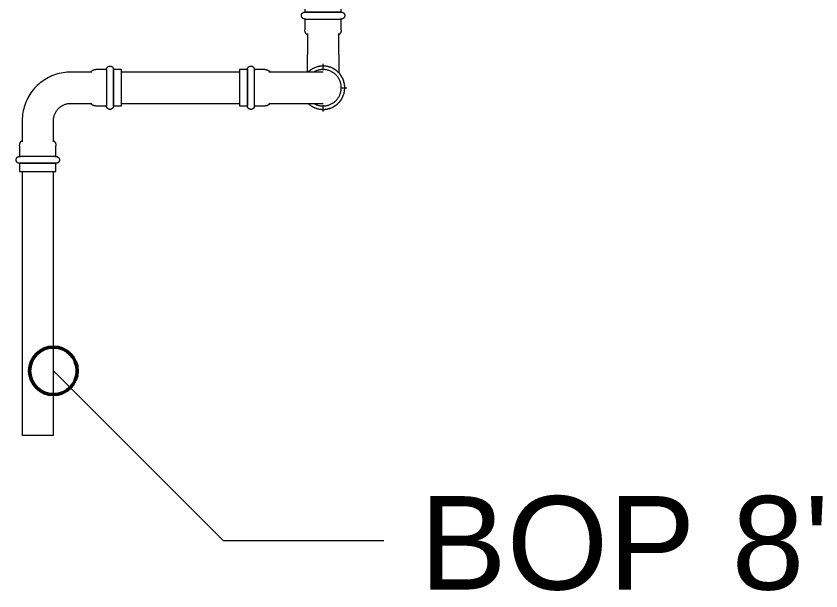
# Model space of a CAD drawing. Header units: inches. Extents: x -3679 to 241, y -496 to 1784.
# Drawn here: x -1178.54 to -1144.68, y 114.82 to 139.01 of the extents above; entities that cross this region are included whole.
import ezdxf

# ---------------------------------------------------------------- set-up
doc = ezdxf.new("R2010")
doc.units = ezdxf.units.IN
doc.header["$MEASUREMENT"] = 0
for name, color, linetype, lineweight in [('G-ANNO-DIMS', 251, 'Continuous', 9), ('P-PIPE', 1, 'Continuous', 9), ('P-PIPE-CNTR', 1, 'Continuous', 9)]:
    doc.layers.add(name, color=color, linetype=linetype, lineweight=lineweight)
doc.styles.add('Arial', font='arial.ttf', dxfattribs={"height": 3.934132})

# ---------------------------------------------------------------- blocks, each defined once
blk = doc.blocks.new('Victaulic-VicPress316-Elbow 90-45deg Style P568_P571 - Standard-V42-SECOND LEVEL')
at = {"layer": 'P-PIPE'}
for p, q in [((-3.181, 0.766), (-3.52, 0.766)), ((-3.52, 0.766), (-3.52, -0.766)), ((-3.181, -0.766), (-3.181, 0.766)), ((-2.439, 0.766), (-2.89, 0.766)), ((-2.89, -0.766), (-2.89, 0.766)), ((-1.393, 0.658), (-2.278, 0.658)), ((-2.278, -0.657), (-1.393, -0.657)), ((-3.52, -0.766), (-3.181, -0.766)), ((-2.89, -0.766), (-2.439, -0.766)), ((-0.657, -1.393), (-0.657, -2.278)), ((0.658, -2.278), (0.658, -1.393)), ((-0.766, -2.439), (-0.766, -2.89)), ((0.766, -2.89), (0.766, -2.439)), ((0.766, -2.89), (-0.766, -2.89)), ((-0.766, -3.181), (-0.766, -3.52)), ((0.766, -3.181), (-0.766, -3.181)), ((0.766, -3.52), (0.766, -3.181)), ((-0.766, -3.52), (0.766, -3.52))]:
    blk.add_line(p, q, dxfattribs=at)
at = {"layer": 'P-PIPE', "flags": 128}
for points in [[(-3.181, 0.766), (-3.181, 0.772), (-3.181, 0.778), (-3.18, 0.784), (-3.18, 0.79), (-3.179, 0.795), (-3.177, 0.801), (-3.176, 0.807), (-3.174, 0.812), (-3.172, 0.818), (-3.17, 0.823), (-3.168, 0.828), (-3.165, 0.834), (-3.162, 0.839), (-3.159, 0.844), (-3.156, 0.849), (-3.153, 0.853), (-3.149, 0.858), (-3.145, 0.862), (-3.141, 0.867), (-3.137, 0.871), (-3.133, 0.875), (-3.129, 0.879), (-3.124, 0.882), (-3.119, 0.886), (-3.115, 0.889), (-3.11, 0.892), (-3.105, 0.895), (-3.099, 0.897), (-3.094, 0.9), (-3.089, 0.902), (-3.083, 0.904), (-3.078, 0.906), (-3.072, 0.907), (-3.066, 0.909), (-3.061, 0.91), (-3.055, 0.911), (-3.049, 0.911), (-3.043, 0.912), (-3.038, 0.912), (-3.032, 0.912), (-3.026, 0.912), (-3.02, 0.911), (-3.014, 0.91), (-3.009, 0.909), (-3.003, 0.908), (-2.997, 0.907), (-2.992, 0.905), (-2.986, 0.903), (-2.981, 0.901), (-2.975, 0.899), (-2.97, 0.896), (-2.965, 0.894), (-2.96, 0.891), (-2.955, 0.887), (-2.95, 0.884), (-2.946, 0.881), (-2.941, 0.877), (-2.937, 0.873), (-2.933, 0.869), (-2.929, 0.865), (-2.925, 0.86), (-2.921, 0.856), (-2.918, 0.851), (-2.914, 0.846), (-2.911, 0.842), (-2.908, 0.836), (-2.906, 0.831), (-2.903, 0.826), (-2.901, 0.821), (-2.899, 0.815), (-2.897, 0.81), (-2.895, 0.804), (-2.894, 0.798), (-2.893, 0.793), (-2.892, 0.787), (-2.891, 0.781), (-2.891, 0.775), (-2.891, 0.77), (-2.89, 0.766)], [(-3.181, 0.766), (-3.181, 0.766), (-3.181, 0.764), (-3.181, 0.761), (-3.181, 0.757), (-3.181, 0.751), (-3.181, 0.745), (-3.181, 0.737), (-3.181, 0.728), (-3.181, 0.717), (-3.181, 0.706), (-3.181, 0.693), (-3.181, 0.68), (-3.181, 0.665), (-3.181, 0.649), (-3.181, 0.633), (-3.181, 0.615), (-3.181, 0.596), (-3.181, 0.576), (-3.181, 0.556), (-3.181, 0.534), (-3.181, 0.512), (-3.181, 0.488), (-3.181, 0.464), (-3.181, 0.44), (-3.181, 0.414), (-3.181, 0.388), (-3.181, 0.361), (-3.181, 0.334), (-3.181, 0.306), (-3.181, 0.278), (-3.181, 0.249), (-3.181, 0.22), (-3.181, 0.19), (-3.181, 0.16), (-3.181, 0.13), (-3.181, 0.1), (-3.181, 0.069), (-3.181, 0.039), (-3.181, 0.008), (-3.181, -0.022), (-3.181, -0.053), (-3.181, -0.084), (-3.181, -0.114), (-3.181, -0.144), (-3.181, -0.174), (-3.181, -0.204), (-3.181, -0.233), (-3.181, -0.262), (-3.181, -0.291), (-3.181, -0.319), (-3.181, -0.347), (-3.181, -0.374), (-3.181, -0.4), (-3.181, -0.426), (-3.181, -0.451), (-3.181, -0.476), (-3.181, -0.499), (-3.181, -0.522), (-3.181, -0.544), (-3.181, -0.565), (-3.181, -0.585), (-3.181, -0.605), (-3.181, -0.623), (-3.181, -0.64), (-3.181, -0.657), (-3.181, -0.672), (-3.181, -0.686), (-3.181, -0.699), (-3.181, -0.711), (-3.181, -0.722), (-3.181, -0.732), (-3.181, -0.74), (-3.181, -0.748), (-3.181, -0.754), (-3.181, -0.759), (-3.181, -0.763), (-3.181, -0.765), (-3.181, -0.766), (-3.181, -0.766)], [(-3.181, 0.722), (-3.181, 0.732), (-3.181, 0.74), (-3.181, 0.748), (-3.181, 0.754), (-3.181, 0.759), (-3.181, 0.763), (-3.181, 0.765), (-3.181, 0.766), (-3.181, 0.766)], [(-2.89, -0.766), (-2.89, -0.766), (-2.89, -0.764), (-2.89, -0.761), (-2.89, -0.757), (-2.89, -0.751), (-2.89, -0.745), (-2.89, -0.737), (-2.89, -0.728), (-2.89, -0.717), (-2.89, -0.706), (-2.89, -0.693), (-2.89, -0.68), (-2.89, -0.665), (-2.89, -0.649), (-2.89, -0.633), (-2.89, -0.615), (-2.89, -0.596), (-2.89, -0.576), (-2.89, -0.556), (-2.89, -0.534), (-2.89, -0.512), (-2.89, -0.488), (-2.89, -0.464), (-2.89, -0.44), (-2.89, -0.414), (-2.89, -0.388), (-2.89, -0.361), (-2.89, -0.334), (-2.89, -0.306), (-2.89, -0.278), (-2.89, -0.249), (-2.89, -0.22), (-2.89, -0.19), (-2.89, -0.16), (-2.89, -0.13), (-2.89, -0.1), (-2.89, -0.069), (-2.89, -0.039), (-2.89, -0.008), (-2.89, 0.022), (-2.89, 0.053), (-2.89, 0.084), (-2.89, 0.114), (-2.89, 0.144), (-2.89, 0.174), (-2.89, 0.204), (-2.89, 0.233), (-2.89, 0.262), (-2.89, 0.291), (-2.89, 0.319), (-2.89, 0.347), (-2.89, 0.374), (-2.89, 0.4), (-2.89, 0.426), (-2.89, 0.451), (-2.89, 0.476), (-2.89, 0.499), (-2.89, 0.522), (-2.89, 0.544), (-2.89, 0.565), (-2.89, 0.585), (-2.89, 0.605), (-2.89, 0.623), (-2.89, 0.64), (-2.89, 0.657), (-2.89, 0.672), (-2.89, 0.686), (-2.89, 0.699), (-2.89, 0.711), (-2.89, 0.722), (-2.89, 0.732), (-2.89, 0.74), (-2.89, 0.748), (-2.89, 0.754), (-2.89, 0.759), (-2.89, 0.763), (-2.89, 0.765), (-2.89, 0.766), (-2.89, 0.766)], [(-2.89, 0.766), (-2.89, 0.766), (-2.89, 0.764), (-2.89, 0.761), (-2.89, 0.757), (-2.89, 0.751), (-2.89, 0.745), (-2.89, 0.737), (-2.89, 0.728)], [(-2.439, 0.766), (-2.428, 0.766), (-2.417, 0.766), (-2.406, 0.765), (-2.396, 0.763), (-2.385, 0.761), (-2.374, 0.759), (-2.364, 0.756), (-2.353, 0.753), (-2.343, 0.749), (-2.333, 0.745), (-2.323, 0.741), (-2.313, 0.736), (-2.304, 0.73), (-2.294, 0.725), (-2.285, 0.719), (-2.276, 0.713), (-2.268, 0.706), (-2.259, 0.699), (-2.251, 0.692), (-2.244, 0.684), (-2.236, 0.676), (-2.229, 0.668), (-2.222, 0.659), (-2.221, 0.658)], [(0.658, -1.393), (0.656, -1.311), (0.651, -1.229), (0.643, -1.148), (0.631, -1.066), (0.617, -0.986), (0.599, -0.906), (0.578, -0.826), (0.553, -0.748), (0.526, -0.671), (0.496, -0.594), (0.462, -0.52), (0.426, -0.446), (0.386, -0.374), (0.344, -0.304), (0.299, -0.235), (0.252, -0.168), (0.201, -0.104), (0.149, -0.041), (0.093, 0.02), (0.036, 0.078), (-0.024, 0.134), (-0.087, 0.187), (-0.151, 0.238), (-0.217, 0.287), (-0.285, 0.332), (-0.355, 0.375), (-0.427, 0.415), (-0.5, 0.453), (-0.574, 0.487), (-0.65, 0.518), (-0.727, 0.546), (-0.805, 0.571), (-0.884, 0.593), (-0.964, 0.612), (-1.044, 0.628), (-1.126, 0.64), (-1.207, 0.649), (-1.289, 0.655), (-1.371, 0.657), (-1.393, 0.658)], [(-2.221, -0.657), (-2.228, -0.666), (-2.235, -0.674), (-2.242, -0.682), (-2.25, -0.69), (-2.258, -0.698), (-2.266, -0.705), (-2.275, -0.711), (-2.283, -0.718), (-2.293, -0.724), (-2.302, -0.729), (-2.311, -0.735), (-2.321, -0.74), (-2.331, -0.744), (-2.341, -0.748), (-2.351, -0.752), (-2.362, -0.755), (-2.372, -0.758), (-2.383, -0.761), (-2.394, -0.763), (-2.404, -0.764), (-2.415, -0.765), (-2.426, -0.766), (-2.437, -0.766), (-2.439, -0.766)], [(-1.393, -0.657), (-1.364, -0.658), (-1.334, -0.66), (-1.305, -0.663), (-1.276, -0.667), (-1.247, -0.672), (-1.218, -0.679), (-1.19, -0.686), (-1.162, -0.695), (-1.134, -0.705), (-1.107, -0.716), (-1.08, -0.728), (-1.053, -0.741), (-1.028, -0.755), (-1.002, -0.77), (-0.978, -0.786), (-0.954, -0.803), (-0.931, -0.821), (-0.908, -0.84), (-0.886, -0.86), (-0.865, -0.881), (-0.845, -0.902), (-0.826, -0.924), (-0.808, -0.947), (-0.79, -0.971), (-0.774, -0.996), (-0.759, -1.021), (-0.744, -1.046), (-0.731, -1.073), (-0.719, -1.099), (-0.707, -1.126), (-0.697, -1.154), (-0.688, -1.182), (-0.681, -1.21), (-0.674, -1.239), (-0.668, -1.268), (-0.664, -1.297), (-0.661, -1.326), (-0.658, -1.356), (-0.658, -1.385), (-0.657, -1.393)], [(-3.181, -0.766), (-3.181, -0.766), (-3.181, -0.764), (-3.181, -0.761), (-3.181, -0.757), (-3.181, -0.751), (-3.181, -0.745), (-3.181, -0.737), (-3.181, -0.728)], [(-2.89, -0.766), (-2.891, -0.772), (-2.891, -0.778), (-2.892, -0.784), (-2.892, -0.79), (-2.893, -0.795), (-2.895, -0.801), (-2.896, -0.807), (-2.898, -0.812), (-2.9, -0.818), (-2.902, -0.823), (-2.904, -0.828), (-2.907, -0.834), (-2.91, -0.839), (-2.913, -0.844), (-2.916, -0.849), (-2.919, -0.853), (-2.923, -0.858), (-2.927, -0.862), (-2.931, -0.867), (-2.935, -0.871), (-2.939, -0.875), (-2.943, -0.879), (-2.948, -0.882), (-2.953, -0.886), (-2.957, -0.889), (-2.962, -0.892), (-2.967, -0.895), (-2.973, -0.897), (-2.978, -0.9), (-2.983, -0.902), (-2.989, -0.904), (-2.994, -0.906), (-3, -0.907), (-3.006, -0.909), (-3.011, -0.91), (-3.017, -0.911), (-3.023, -0.911), (-3.029, -0.912), (-3.034, -0.912), (-3.04, -0.912), (-3.046, -0.912), (-3.052, -0.911), (-3.058, -0.91), (-3.063, -0.909), (-3.069, -0.908), (-3.075, -0.907), (-3.08, -0.905), (-3.086, -0.903), (-3.091, -0.901), (-3.097, -0.899), (-3.102, -0.896), (-3.107, -0.894), (-3.112, -0.891), (-3.117, -0.887), (-3.122, -0.884), (-3.126, -0.881), (-3.131, -0.877), (-3.135, -0.873), (-3.139, -0.869), (-3.143, -0.865), (-3.147, -0.86), (-3.151, -0.856), (-3.154, -0.851), (-3.158, -0.846), (-3.161, -0.842), (-3.164, -0.836), (-3.166, -0.831), (-3.169, -0.826), (-3.171, -0.821), (-3.173, -0.815), (-3.175, -0.81), (-3.177, -0.804), (-3.178, -0.798), (-3.179, -0.793), (-3.18, -0.787), (-3.181, -0.781), (-3.181, -0.775), (-3.181, -0.77), (-3.181, -0.766)], [(-2.89, -0.722), (-2.89, -0.732), (-2.89, -0.74), (-2.89, -0.748), (-2.89, -0.754), (-2.89, -0.759), (-2.89, -0.763), (-2.89, -0.765), (-2.89, -0.766), (-2.89, -0.766)], [(-0.766, -2.439), (-0.766, -2.428), (-0.766, -2.417), (-0.765, -2.406), (-0.763, -2.396), (-0.761, -2.385), (-0.759, -2.374), (-0.756, -2.364), (-0.753, -2.353), (-0.749, -2.343), (-0.745, -2.333), (-0.741, -2.323), (-0.736, -2.313), (-0.73, -2.304), (-0.725, -2.294), (-0.719, -2.285), (-0.713, -2.276), (-0.706, -2.268), (-0.699, -2.259), (-0.692, -2.251), (-0.684, -2.244), (-0.676, -2.236), (-0.668, -2.229), (-0.659, -2.222), (-0.657, -2.221)], [(0.658, -2.221), (0.666, -2.228), (0.674, -2.235), (0.682, -2.242), (0.69, -2.25), (0.698, -2.258), (0.705, -2.266), (0.711, -2.275), (0.718, -2.283), (0.724, -2.293), (0.729, -2.302), (0.735, -2.311), (0.74, -2.321), (0.744, -2.331), (0.748, -2.341), (0.752, -2.351), (0.755, -2.362), (0.758, -2.372), (0.761, -2.383), (0.763, -2.394), (0.764, -2.404), (0.765, -2.415), (0.766, -2.426), (0.766, -2.437), (0.766, -2.439)], [(-0.766, -3.181), (-0.772, -3.181), (-0.778, -3.181), (-0.784, -3.18), (-0.79, -3.18), (-0.795, -3.179), (-0.801, -3.177), (-0.807, -3.176), (-0.812, -3.174), (-0.818, -3.172), (-0.823, -3.17), (-0.828, -3.168), (-0.834, -3.165), (-0.839, -3.162), (-0.844, -3.159), (-0.849, -3.156), (-0.853, -3.153), (-0.858, -3.149), (-0.862, -3.145), (-0.867, -3.141), (-0.871, -3.137), (-0.875, -3.133), (-0.879, -3.129), (-0.882, -3.124), (-0.886, -3.119), (-0.889, -3.115), (-0.892, -3.11), (-0.895, -3.105), (-0.897, -3.099), (-0.9, -3.094), (-0.902, -3.089), (-0.904, -3.083), (-0.906, -3.078), (-0.907, -3.072), (-0.909, -3.066), (-0.91, -3.061), (-0.911, -3.055), (-0.911, -3.049), (-0.912, -3.043), (-0.912, -3.038), (-0.912, -3.032), (-0.912, -3.026), (-0.911, -3.02), (-0.91, -3.014), (-0.909, -3.009), (-0.908, -3.003), (-0.907, -2.997), (-0.905, -2.992), (-0.903, -2.986), (-0.901, -2.981), (-0.899, -2.975), (-0.896, -2.97), (-0.894, -2.965), (-0.891, -2.96), (-0.887, -2.955), (-0.884, -2.95), (-0.881, -2.946), (-0.877, -2.941), (-0.873, -2.937), (-0.869, -2.933), (-0.865, -2.929), (-0.86, -2.925), (-0.856, -2.921), (-0.851, -2.918), (-0.846, -2.914), (-0.842, -2.911), (-0.836, -2.908), (-0.831, -2.906), (-0.826, -2.903), (-0.821, -2.901), (-0.815, -2.899), (-0.81, -2.897), (-0.804, -2.895), (-0.798, -2.894), (-0.793, -2.893), (-0.787, -2.892), (-0.781, -2.891), (-0.775, -2.891), (-0.77, -2.891), (-0.766, -2.89)], [(0.766, -2.89), (0.766, -2.89), (0.764, -2.89), (0.761, -2.89), (0.757, -2.89), (0.751, -2.89), (0.745, -2.89), (0.737, -2.89), (0.728, -2.89), (0.717, -2.89), (0.706, -2.89), (0.693, -2.89), (0.68, -2.89), (0.665, -2.89), (0.649, -2.89), (0.633, -2.89), (0.615, -2.89), (0.596, -2.89), (0.576, -2.89), (0.556, -2.89), (0.534, -2.89), (0.512, -2.89), (0.488, -2.89), (0.464, -2.89), (0.44, -2.89), (0.414, -2.89), (0.388, -2.89), (0.361, -2.89), (0.334, -2.89), (0.306, -2.89), (0.278, -2.89), (0.249, -2.89), (0.22, -2.89), (0.19, -2.89), (0.16, -2.89), (0.13, -2.89), (0.1, -2.89), (0.069, -2.89), (0.039, -2.89), (0.008, -2.89), (-0.022, -2.89), (-0.053, -2.89), (-0.084, -2.89), (-0.114, -2.89), (-0.144, -2.89), (-0.174, -2.89), (-0.204, -2.89), (-0.233, -2.89), (-0.262, -2.89), (-0.291, -2.89), (-0.319, -2.89), (-0.347, -2.89), (-0.374, -2.89), (-0.4, -2.89), (-0.426, -2.89), (-0.451, -2.89), (-0.476, -2.89), (-0.499, -2.89), (-0.522, -2.89), (-0.544, -2.89), (-0.565, -2.89), (-0.585, -2.89), (-0.605, -2.89), (-0.623, -2.89), (-0.64, -2.89), (-0.657, -2.89), (-0.672, -2.89), (-0.686, -2.89), (-0.699, -2.89), (-0.711, -2.89), (-0.722, -2.89), (-0.732, -2.89), (-0.74, -2.89), (-0.748, -2.89), (-0.754, -2.89), (-0.759, -2.89), (-0.763, -2.89), (-0.765, -2.89), (-0.766, -2.89), (-0.766, -2.89)], [(-0.766, -2.89), (-0.766, -2.89), (-0.764, -2.89), (-0.761, -2.89), (-0.757, -2.89), (-0.751, -2.89), (-0.745, -2.89), (-0.737, -2.89), (-0.728, -2.89)], [(0.722, -2.89), (0.732, -2.89), (0.74, -2.89), (0.748, -2.89), (0.754, -2.89), (0.759, -2.89), (0.763, -2.89), (0.765, -2.89), (0.766, -2.89), (0.766, -2.89)], [(0.766, -2.89), (0.772, -2.891), (0.778, -2.891), (0.784, -2.892), (0.79, -2.892), (0.795, -2.893), (0.801, -2.895), (0.807, -2.896), (0.812, -2.898), (0.818, -2.9), (0.823, -2.902), (0.828, -2.904), (0.834, -2.907), (0.839, -2.91), (0.844, -2.913), (0.849, -2.916), (0.853, -2.919), (0.858, -2.923), (0.862, -2.927), (0.867, -2.931), (0.871, -2.935), (0.875, -2.939), (0.879, -2.943), (0.882, -2.948), (0.886, -2.953), (0.889, -2.957), (0.892, -2.962), (0.895, -2.967), (0.897, -2.973), (0.9, -2.978), (0.902, -2.983), (0.904, -2.989), (0.906, -2.994), (0.907, -3), (0.909, -3.006), (0.91, -3.011), (0.911, -3.017), (0.911, -3.023), (0.912, -3.029), (0.912, -3.034), (0.912, -3.04), (0.912, -3.046), (0.911, -3.052), (0.91, -3.058), (0.909, -3.063), (0.908, -3.069), (0.907, -3.075), (0.905, -3.08), (0.903, -3.086), (0.901, -3.091), (0.899, -3.097), (0.896, -3.102), (0.894, -3.107), (0.891, -3.112), (0.887, -3.117), (0.884, -3.122), (0.881, -3.126), (0.877, -3.131), (0.873, -3.135), (0.869, -3.139), (0.865, -3.143), (0.86, -3.147), (0.856, -3.151), (0.851, -3.154), (0.846, -3.158), (0.842, -3.161), (0.836, -3.164), (0.831, -3.166), (0.826, -3.169), (0.821, -3.171), (0.815, -3.173), (0.81, -3.175), (0.804, -3.177), (0.798, -3.178), (0.793, -3.179), (0.787, -3.18), (0.781, -3.181), (0.775, -3.181), (0.77, -3.181), (0.766, -3.181)], [(-0.766, -3.181), (-0.766, -3.181), (-0.764, -3.181), (-0.761, -3.181), (-0.757, -3.181), (-0.751, -3.181), (-0.745, -3.181), (-0.737, -3.181), (-0.728, -3.181), (-0.717, -3.181), (-0.706, -3.181), (-0.693, -3.181), (-0.68, -3.181), (-0.665, -3.181), (-0.649, -3.181), (-0.633, -3.181), (-0.615, -3.181), (-0.596, -3.181), (-0.576, -3.181), (-0.556, -3.181), (-0.534, -3.181), (-0.512, -3.181), (-0.488, -3.181), (-0.464, -3.181), (-0.44, -3.181), (-0.414, -3.181), (-0.388, -3.181), (-0.361, -3.181), (-0.334, -3.181), (-0.306, -3.181), (-0.278, -3.181), (-0.249, -3.181), (-0.22, -3.181), (-0.19, -3.181), (-0.16, -3.181), (-0.13, -3.181), (-0.1, -3.181), (-0.069, -3.181), (-0.039, -3.181), (-0.008, -3.181), (0.022, -3.181), (0.053, -3.181), (0.084, -3.181), (0.114, -3.181), (0.144, -3.181), (0.174, -3.181), (0.204, -3.181), (0.233, -3.181), (0.262, -3.181), (0.291, -3.181), (0.319, -3.181), (0.347, -3.181), (0.374, -3.181), (0.4, -3.181), (0.426, -3.181), (0.451, -3.181), (0.476, -3.181), (0.499, -3.181), (0.522, -3.181), (0.544, -3.181), (0.565, -3.181), (0.585, -3.181), (0.605, -3.181), (0.623, -3.181), (0.64, -3.181), (0.657, -3.181), (0.672, -3.181), (0.686, -3.181), (0.699, -3.181), (0.711, -3.181), (0.722, -3.181), (0.732, -3.181), (0.74, -3.181), (0.748, -3.181), (0.754, -3.181), (0.759, -3.181), (0.763, -3.181), (0.765, -3.181), (0.766, -3.181), (0.766, -3.181)], [(-0.722, -3.181), (-0.732, -3.181), (-0.74, -3.181), (-0.748, -3.181), (-0.754, -3.181), (-0.759, -3.181), (-0.763, -3.181), (-0.765, -3.181), (-0.766, -3.181), (-0.766, -3.181)], [(0.766, -3.181), (0.766, -3.181), (0.764, -3.181), (0.761, -3.181), (0.757, -3.181), (0.751, -3.181), (0.745, -3.181), (0.737, -3.181), (0.728, -3.181)]]:
    blk.add_lwpolyline(points, dxfattribs=at)
blk = doc.blocks.new('Victaulic-VicPress316-Elbow 90-45deg Style P568_P571 - Standard-V44-SECOND LEVEL')
at = {"layer": 'P-PIPE'}
for p, q in [((-1168.807, 136.762), (-1169.145, 136.762)), ((-1169.145, 136.762), (-1169.145, 135.995)), ((-1168.807, 135.995), (-1168.807, 136.762)), ((-1168.064, 136.762), (-1168.516, 136.762)), ((-1168.516, 135.995), (-1168.516, 136.762)), ((-1167.018, 136.653), (-1167.909, 136.653)), ((-1169.145, 135.995), (-1169.145, 135.229)), ((-1168.807, 135.229), (-1168.807, 135.995)), ((-1168.516, 135.229), (-1168.516, 135.995)), ((-1169.145, 135.229), (-1168.807, 135.229)), ((-1168.516, 135.229), (-1168.064, 135.229)), ((-1167.912, 135.338), (-1167.018, 135.338))]:
    blk.add_line(p, q, dxfattribs=at)
at = {"layer": 'P-PIPE', "flags": 128}
for points in [[(-1168.807, 136.762), (-1168.806, 136.767), (-1168.806, 136.773), (-1168.805, 136.779), (-1168.805, 136.785), (-1168.804, 136.79), (-1168.802, 136.796), (-1168.801, 136.802), (-1168.799, 136.807), (-1168.797, 136.813), (-1168.795, 136.818), (-1168.793, 136.824), (-1168.79, 136.829), (-1168.787, 136.834), (-1168.784, 136.839), (-1168.781, 136.844), (-1168.778, 136.848), (-1168.774, 136.853), (-1168.77, 136.857), (-1168.766, 136.862), (-1168.762, 136.866), (-1168.758, 136.87), (-1168.754, 136.874), (-1168.749, 136.877), (-1168.744, 136.881), (-1168.74, 136.884), (-1168.735, 136.887), (-1168.73, 136.89), (-1168.724, 136.893), (-1168.719, 136.895), (-1168.714, 136.897), (-1168.708, 136.899), (-1168.703, 136.901), (-1168.697, 136.902), (-1168.691, 136.904), (-1168.686, 136.905), (-1168.68, 136.906), (-1168.674, 136.906), (-1168.668, 136.907), (-1168.663, 136.907), (-1168.657, 136.907), (-1168.651, 136.907), (-1168.645, 136.906), (-1168.639, 136.905), (-1168.634, 136.904), (-1168.628, 136.903), (-1168.622, 136.902), (-1168.617, 136.9), (-1168.611, 136.898), (-1168.606, 136.896), (-1168.6, 136.894), (-1168.595, 136.891), (-1168.59, 136.889), (-1168.585, 136.886), (-1168.58, 136.883), (-1168.575, 136.879), (-1168.571, 136.876), (-1168.566, 136.872), (-1168.562, 136.868), (-1168.558, 136.864), (-1168.554, 136.86), (-1168.55, 136.855), (-1168.546, 136.851), (-1168.543, 136.846), (-1168.539, 136.841), (-1168.536, 136.837), (-1168.533, 136.831), (-1168.531, 136.826), (-1168.528, 136.821), (-1168.526, 136.816), (-1168.524, 136.81), (-1168.522, 136.805), (-1168.52, 136.799), (-1168.519, 136.794), (-1168.518, 136.788), (-1168.517, 136.782), (-1168.516, 136.776), (-1168.516, 136.77), (-1168.516, 136.765), (-1168.516, 136.762)], [(-1164.713, 135.995), (-1164.714, 136.032), (-1164.716, 136.068), (-1164.72, 136.104), (-1164.725, 136.14), (-1164.731, 136.176), (-1164.739, 136.212), (-1164.749, 136.247), (-1164.759, 136.282), (-1164.771, 136.316), (-1164.785, 136.35), (-1164.8, 136.383), (-1164.816, 136.416), (-1164.834, 136.448), (-1164.852, 136.479), (-1164.872, 136.51), (-1164.893, 136.54), (-1164.916, 136.568), (-1164.939, 136.596), (-1164.964, 136.623), (-1164.99, 136.649), (-1165.016, 136.674), (-1165.044, 136.698), (-1165.072, 136.721), (-1165.102, 136.742), (-1165.132, 136.762), (-1165.163, 136.782), (-1165.195, 136.799), (-1165.228, 136.816), (-1165.261, 136.831), (-1165.295, 136.845), (-1165.329, 136.858), (-1165.364, 136.869), (-1165.399, 136.879), (-1165.434, 136.887), (-1165.47, 136.894), (-1165.506, 136.899), (-1165.542, 136.903), (-1165.579, 136.906), (-1165.615, 136.907), (-1165.652, 136.907), (-1165.688, 136.905), (-1165.724, 136.902), (-1165.761, 136.897), (-1165.797, 136.891), (-1165.832, 136.883), (-1165.868, 136.874), (-1165.903, 136.864), (-1165.937, 136.852), (-1165.971, 136.839), (-1166.005, 136.824), (-1166.037, 136.808), (-1166.07, 136.791), (-1166.101, 136.773), (-1166.132, 136.753), (-1166.162, 136.732), (-1166.191, 136.71), (-1166.219, 136.687), (-1166.246, 136.663)], [(-1168.807, 136.72), (-1168.807, 136.729), (-1168.807, 136.738), (-1168.807, 136.745), (-1168.807, 136.75), (-1168.807, 136.755), (-1168.807, 136.758), (-1168.807, 136.761), (-1168.807, 136.761), (-1168.807, 136.762)], [(-1168.807, 136.762), (-1168.807, 136.761), (-1168.807, 136.759), (-1168.807, 136.756), (-1168.807, 136.752), (-1168.807, 136.746), (-1168.807, 136.74), (-1168.807, 136.732), (-1168.807, 136.723), (-1168.807, 136.712), (-1168.807, 136.701), (-1168.807, 136.689), (-1168.807, 136.675), (-1168.807, 136.66), (-1168.807, 136.644), (-1168.807, 136.628), (-1168.807, 136.61), (-1168.807, 136.591), (-1168.807, 136.571), (-1168.807, 136.551), (-1168.807, 136.529), (-1168.807, 136.507), (-1168.807, 136.483), (-1168.807, 136.459), (-1168.807, 136.435), (-1168.807, 136.409), (-1168.807, 136.383), (-1168.807, 136.356), (-1168.807, 136.329), (-1168.807, 136.301), (-1168.807, 136.273), (-1168.807, 136.244), (-1168.807, 136.215), (-1168.807, 136.185), (-1168.807, 136.155), (-1168.807, 136.125), (-1168.807, 136.095), (-1168.807, 136.065), (-1168.807, 136.034), (-1168.807, 136.003), (-1168.807, 135.995)], [(-1168.516, 135.995), (-1168.516, 136.026), (-1168.516, 136.056), (-1168.516, 136.087), (-1168.516, 136.117), (-1168.516, 136.147), (-1168.516, 136.177), (-1168.516, 136.207), (-1168.516, 136.236), (-1168.516, 136.265), (-1168.516, 136.294), (-1168.516, 136.322), (-1168.516, 136.349), (-1168.516, 136.376), (-1168.516, 136.402), (-1168.516, 136.428), (-1168.516, 136.453), (-1168.516, 136.477), (-1168.516, 136.5), (-1168.516, 136.523), (-1168.516, 136.545), (-1168.516, 136.566), (-1168.516, 136.586), (-1168.516, 136.605), (-1168.516, 136.623), (-1168.516, 136.64), (-1168.516, 136.656), (-1168.516, 136.671), (-1168.516, 136.685), (-1168.516, 136.698), (-1168.516, 136.709), (-1168.516, 136.72), (-1168.516, 136.729), (-1168.516, 136.738), (-1168.516, 136.745), (-1168.516, 136.75), (-1168.516, 136.755), (-1168.516, 136.758), (-1168.516, 136.761), (-1168.516, 136.761), (-1168.516, 136.762)], [(-1168.516, 136.762), (-1168.516, 136.761), (-1168.516, 136.759), (-1168.516, 136.756), (-1168.516, 136.752), (-1168.516, 136.746), (-1168.516, 136.74), (-1168.516, 136.732), (-1168.516, 136.723)], [(-1168.064, 136.762), (-1168.053, 136.761), (-1168.042, 136.761), (-1168.031, 136.76), (-1168.021, 136.758), (-1168.01, 136.756), (-1167.999, 136.754), (-1167.989, 136.751), (-1167.978, 136.748), (-1167.968, 136.744), (-1167.958, 136.74), (-1167.948, 136.736), (-1167.938, 136.731), (-1167.929, 136.726), (-1167.919, 136.72), (-1167.91, 136.714), (-1167.901, 136.708), (-1167.893, 136.701), (-1167.884, 136.694), (-1167.876, 136.687), (-1167.869, 136.679), (-1167.861, 136.671), (-1167.854, 136.663), (-1167.847, 136.654), (-1167.846, 136.653)], [(-1165.625, 136.653), (-1165.626, 136.653), (-1165.629, 136.653), (-1165.635, 136.653), (-1165.643, 136.653), (-1165.653, 136.653), (-1165.665, 136.653), (-1165.679, 136.653), (-1165.696, 136.653), (-1165.714, 136.653), (-1165.735, 136.653), (-1165.758, 136.653), (-1165.782, 136.653), (-1165.809, 136.653), (-1165.838, 136.653), (-1165.868, 136.653), (-1165.901, 136.653), (-1165.935, 136.653), (-1165.971, 136.653), (-1166.008, 136.653), (-1166.047, 136.653), (-1166.088, 136.653), (-1166.13, 136.653), (-1166.174, 136.653), (-1166.219, 136.653), (-1166.265, 136.653), (-1166.313, 136.653), (-1166.361, 136.653), (-1166.411, 136.653), (-1166.462, 136.653), (-1166.513, 136.653), (-1166.566, 136.653), (-1166.619, 136.653), (-1166.672, 136.653), (-1166.727, 136.653), (-1166.781, 136.653), (-1166.836, 136.653), (-1166.892, 136.653), (-1166.947, 136.653), (-1167.003, 136.653), (-1167.018, 136.653)], [(-1164.859, 135.995), (-1164.859, 136.026), (-1164.861, 136.056), (-1164.864, 136.087), (-1164.868, 136.117), (-1164.874, 136.147), (-1164.88, 136.177), (-1164.888, 136.207), (-1164.897, 136.236), (-1164.908, 136.265), (-1164.919, 136.294), (-1164.932, 136.322), (-1164.945, 136.349), (-1164.96, 136.376), (-1164.976, 136.402), (-1164.992, 136.428), (-1165.01, 136.453), (-1165.029, 136.477), (-1165.049, 136.5), (-1165.069, 136.523), (-1165.091, 136.545), (-1165.113, 136.566), (-1165.137, 136.586), (-1165.161, 136.605), (-1165.185, 136.623), (-1165.211, 136.64), (-1165.237, 136.656), (-1165.264, 136.671), (-1165.291, 136.685), (-1165.319, 136.698), (-1165.347, 136.709), (-1165.376, 136.72), (-1165.405, 136.729), (-1165.435, 136.738), (-1165.465, 136.745), (-1165.495, 136.75), (-1165.525, 136.755), (-1165.556, 136.758), (-1165.586, 136.761), (-1165.617, 136.761), (-1165.647, 136.761), (-1165.678, 136.76), (-1165.709, 136.757), (-1165.739, 136.753), (-1165.769, 136.748), (-1165.799, 136.741), (-1165.829, 136.734), (-1165.858, 136.725), (-1165.887, 136.715), (-1165.916, 136.704), (-1165.944, 136.692), (-1165.972, 136.679), (-1165.999, 136.664), (-1166.019, 136.653)], [(-1168.807, 135.995), (-1168.807, 135.964), (-1168.807, 135.934), (-1168.807, 135.903), (-1168.807, 135.873), (-1168.807, 135.843), (-1168.807, 135.813), (-1168.807, 135.783), (-1168.807, 135.754), (-1168.807, 135.725), (-1168.807, 135.697), (-1168.807, 135.669), (-1168.807, 135.641), (-1168.807, 135.614), (-1168.807, 135.588), (-1168.807, 135.562), (-1168.807, 135.537), (-1168.807, 135.513), (-1168.807, 135.49), (-1168.807, 135.467), (-1168.807, 135.445), (-1168.807, 135.424), (-1168.807, 135.404), (-1168.807, 135.385), (-1168.807, 135.367), (-1168.807, 135.35), (-1168.807, 135.334), (-1168.807, 135.319), (-1168.807, 135.305), (-1168.807, 135.292), (-1168.807, 135.281), (-1168.807, 135.27), (-1168.807, 135.261), (-1168.807, 135.253), (-1168.807, 135.246), (-1168.807, 135.24), (-1168.807, 135.235), (-1168.807, 135.232), (-1168.807, 135.23), (-1168.807, 135.229), (-1168.807, 135.229)], [(-1168.516, 135.229), (-1168.516, 135.229), (-1168.516, 135.231), (-1168.516, 135.234), (-1168.516, 135.238), (-1168.516, 135.244), (-1168.516, 135.251), (-1168.516, 135.258), (-1168.516, 135.267), (-1168.516, 135.278), (-1168.516, 135.289), (-1168.516, 135.302), (-1168.516, 135.315), (-1168.516, 135.33), (-1168.516, 135.346), (-1168.516, 135.362), (-1168.516, 135.38), (-1168.516, 135.399), (-1168.516, 135.419), (-1168.516, 135.439), (-1168.516, 135.461), (-1168.516, 135.483), (-1168.516, 135.507), (-1168.516, 135.531), (-1168.516, 135.555), (-1168.516, 135.581), (-1168.516, 135.607), (-1168.516, 135.634), (-1168.516, 135.661), (-1168.516, 135.689), (-1168.516, 135.717), (-1168.516, 135.746), (-1168.516, 135.775), (-1168.516, 135.805), (-1168.516, 135.835), (-1168.516, 135.865), (-1168.516, 135.895), (-1168.516, 135.926), (-1168.516, 135.956), (-1168.516, 135.987), (-1168.516, 135.995)], [(-1166.257, 135.338), (-1166.234, 135.316), (-1166.206, 135.292), (-1166.178, 135.269), (-1166.148, 135.248), (-1166.118, 135.228), (-1166.087, 135.209), (-1166.055, 135.191), (-1166.022, 135.174), (-1165.989, 135.159), (-1165.955, 135.145), (-1165.921, 135.132), (-1165.886, 135.121), (-1165.851, 135.112), (-1165.816, 135.103), (-1165.78, 135.096), (-1165.744, 135.091), (-1165.708, 135.087), (-1165.671, 135.084), (-1165.635, 135.083), (-1165.598, 135.083), (-1165.562, 135.085), (-1165.526, 135.088), (-1165.489, 135.093), (-1165.453, 135.099), (-1165.418, 135.107), (-1165.382, 135.116), (-1165.347, 135.126), (-1165.313, 135.138), (-1165.279, 135.151), (-1165.245, 135.166), (-1165.213, 135.182), (-1165.18, 135.199), (-1165.149, 135.217), (-1165.118, 135.237), (-1165.088, 135.258), (-1165.059, 135.28), (-1165.031, 135.303), (-1165.004, 135.327), (-1164.978, 135.353), (-1164.952, 135.379), (-1164.928, 135.406), (-1164.905, 135.435), (-1164.884, 135.464), (-1164.863, 135.494), (-1164.844, 135.525), (-1164.825, 135.557), (-1164.808, 135.589), (-1164.793, 135.622), (-1164.779, 135.655), (-1164.766, 135.69), (-1164.754, 135.724), (-1164.744, 135.759), (-1164.735, 135.795), (-1164.728, 135.83), (-1164.722, 135.866), (-1164.718, 135.903), (-1164.715, 135.939), (-1164.713, 135.975), (-1164.713, 135.995)], [(-1166.013, 135.334), (-1165.986, 135.319), (-1165.959, 135.305), (-1165.931, 135.292), (-1165.903, 135.281), (-1165.874, 135.27), (-1165.845, 135.261), (-1165.815, 135.253), (-1165.785, 135.246), (-1165.755, 135.24), (-1165.725, 135.235), (-1165.694, 135.232), (-1165.664, 135.23), (-1165.633, 135.229), (-1165.603, 135.229), (-1165.572, 135.23), (-1165.541, 135.233), (-1165.511, 135.237), (-1165.481, 135.242), (-1165.451, 135.249), (-1165.421, 135.256), (-1165.392, 135.265), (-1165.363, 135.275), (-1165.334, 135.286), (-1165.306, 135.298), (-1165.278, 135.311), (-1165.251, 135.326), (-1165.225, 135.341), (-1165.199, 135.358), (-1165.174, 135.375), (-1165.149, 135.394), (-1165.126, 135.413), (-1165.103, 135.434), (-1165.081, 135.455), (-1165.06, 135.477), (-1165.04, 135.5), (-1165.02, 135.524), (-1165.002, 135.549), (-1164.985, 135.574), (-1164.968, 135.6), (-1164.953, 135.626), (-1164.939, 135.654), (-1164.926, 135.681), (-1164.914, 135.71), (-1164.903, 135.738), (-1164.893, 135.767), (-1164.885, 135.797), (-1164.877, 135.827), (-1164.871, 135.857), (-1164.866, 135.887), (-1164.862, 135.917), (-1164.86, 135.948), (-1164.859, 135.978), (-1164.859, 135.995)], [(-1168.807, 135.229), (-1168.807, 135.229), (-1168.807, 135.231), (-1168.807, 135.234), (-1168.807, 135.238), (-1168.807, 135.244), (-1168.807, 135.251), (-1168.807, 135.258), (-1168.807, 135.267)], [(-1168.516, 135.229), (-1168.516, 135.223), (-1168.516, 135.217), (-1168.517, 135.211), (-1168.517, 135.205), (-1168.518, 135.2), (-1168.52, 135.194), (-1168.521, 135.188), (-1168.523, 135.183), (-1168.525, 135.177), (-1168.527, 135.172), (-1168.529, 135.167), (-1168.532, 135.161), (-1168.535, 135.156), (-1168.538, 135.151), (-1168.541, 135.146), (-1168.544, 135.142), (-1168.548, 135.137), (-1168.552, 135.133), (-1168.556, 135.128), (-1168.56, 135.124), (-1168.564, 135.12), (-1168.568, 135.116), (-1168.573, 135.113), (-1168.578, 135.109), (-1168.582, 135.106), (-1168.587, 135.103), (-1168.592, 135.1), (-1168.598, 135.098), (-1168.603, 135.095), (-1168.608, 135.093), (-1168.614, 135.091), (-1168.619, 135.089), (-1168.625, 135.088), (-1168.631, 135.086), (-1168.636, 135.085), (-1168.642, 135.084), (-1168.648, 135.084), (-1168.654, 135.083), (-1168.659, 135.083), (-1168.665, 135.083), (-1168.671, 135.083), (-1168.677, 135.084), (-1168.683, 135.085), (-1168.688, 135.086), (-1168.694, 135.087), (-1168.7, 135.088), (-1168.705, 135.09), (-1168.711, 135.092), (-1168.716, 135.094), (-1168.722, 135.096), (-1168.727, 135.099), (-1168.732, 135.101), (-1168.737, 135.104), (-1168.742, 135.108), (-1168.747, 135.111), (-1168.751, 135.114), (-1168.756, 135.118), (-1168.76, 135.122), (-1168.764, 135.126), (-1168.768, 135.13), (-1168.772, 135.135), (-1168.776, 135.139), (-1168.779, 135.144), (-1168.783, 135.149), (-1168.786, 135.154), (-1168.789, 135.159), (-1168.791, 135.164), (-1168.794, 135.169), (-1168.796, 135.174), (-1168.798, 135.18), (-1168.8, 135.185), (-1168.802, 135.191), (-1168.803, 135.197), (-1168.804, 135.202), (-1168.805, 135.208), (-1168.806, 135.214), (-1168.806, 135.22), (-1168.806, 135.225), (-1168.807, 135.229)], [(-1168.516, 135.27), (-1168.516, 135.261), (-1168.516, 135.253), (-1168.516, 135.246), (-1168.516, 135.24), (-1168.516, 135.235), (-1168.516, 135.232), (-1168.516, 135.23), (-1168.516, 135.229), (-1168.516, 135.229)], [(-1167.846, 135.338), (-1167.853, 135.329), (-1167.86, 135.321), (-1167.867, 135.313), (-1167.875, 135.305), (-1167.883, 135.297), (-1167.891, 135.29), (-1167.9, 135.284), (-1167.908, 135.277), (-1167.918, 135.271), (-1167.927, 135.266), (-1167.936, 135.26), (-1167.946, 135.255), (-1167.956, 135.251), (-1167.966, 135.247), (-1167.976, 135.243), (-1167.987, 135.24), (-1167.997, 135.237), (-1168.008, 135.234), (-1168.019, 135.232), (-1168.029, 135.231), (-1168.04, 135.23), (-1168.051, 135.229), (-1168.062, 135.229), (-1168.064, 135.229)], [(-1167.018, 135.338), (-1166.962, 135.338), (-1166.907, 135.338), (-1166.851, 135.338), (-1166.796, 135.338), (-1166.741, 135.338), (-1166.687, 135.338), (-1166.633, 135.338), (-1166.58, 135.338), (-1166.527, 135.338), (-1166.476, 135.338), (-1166.425, 135.338), (-1166.375, 135.338), (-1166.326, 135.338), (-1166.278, 135.338), (-1166.231, 135.338), (-1166.186, 135.338), (-1166.142, 135.338), (-1166.099, 135.338), (-1166.058, 135.338), (-1166.019, 135.338), (-1165.981, 135.338), (-1165.944, 135.338), (-1165.91, 135.338), (-1165.877, 135.338), (-1165.846, 135.338), (-1165.817, 135.338), (-1165.789, 135.338), (-1165.764, 135.338), (-1165.741, 135.338), (-1165.72, 135.338), (-1165.701, 135.338), (-1165.683, 135.338), (-1165.669, 135.338), (-1165.656, 135.338), (-1165.645, 135.338), (-1165.637, 135.338), (-1165.631, 135.338), (-1165.627, 135.338), (-1165.625, 135.338), (-1165.625, 135.338)]]:
    blk.add_lwpolyline(points, dxfattribs=at)
blk = doc.blocks.new('Victaulic-VicPress316-Elbow 90-45deg Style P568_P571 - Standard-V45-SECOND LEVEL')
at = {"layer": 'P-PIPE'}
for p, q in [((-1166.392, 139.515), (-1166.392, 139.177)), ((-1165.625, 139.515), (-1166.392, 139.515)), ((-1164.859, 139.515), (-1165.625, 139.515)), ((-1164.859, 139.177), (-1164.859, 139.515)), ((-1166.392, 139.177), (-1165.625, 139.177)), ((-1165.625, 139.177), (-1164.859, 139.177)), ((-1166.392, 138.886), (-1166.392, 138.434)), ((-1166.392, 138.886), (-1165.625, 138.886)), ((-1165.625, 138.886), (-1164.859, 138.886)), ((-1164.859, 138.434), (-1164.859, 138.886)), ((-1166.283, 138.279), (-1166.283, 137.388)), ((-1164.968, 137.388), (-1164.968, 138.282))]:
    blk.add_line(p, q, dxfattribs=at)
at = {"layer": 'P-PIPE', "flags": 128}
for points in [[(-1166.392, 138.886), (-1166.397, 138.886), (-1166.403, 138.886), (-1166.409, 138.887), (-1166.415, 138.887), (-1166.42, 138.888), (-1166.426, 138.89), (-1166.432, 138.891), (-1166.437, 138.893), (-1166.443, 138.895), (-1166.448, 138.897), (-1166.453, 138.899), (-1166.459, 138.902), (-1166.464, 138.905), (-1166.469, 138.908), (-1166.474, 138.911), (-1166.478, 138.914), (-1166.483, 138.918), (-1166.487, 138.922), (-1166.492, 138.926), (-1166.496, 138.93), (-1166.5, 138.934), (-1166.504, 138.938), (-1166.507, 138.943), (-1166.511, 138.948), (-1166.514, 138.952), (-1166.517, 138.957), (-1166.52, 138.962), (-1166.522, 138.968), (-1166.525, 138.973), (-1166.527, 138.978), (-1166.529, 138.984), (-1166.531, 138.989), (-1166.532, 138.995), (-1166.534, 139.001), (-1166.535, 139.006), (-1166.536, 139.012), (-1166.536, 139.018), (-1166.537, 139.024), (-1166.537, 139.029), (-1166.537, 139.035), (-1166.537, 139.041), (-1166.536, 139.047), (-1166.535, 139.053), (-1166.534, 139.058), (-1166.533, 139.064), (-1166.532, 139.07), (-1166.53, 139.075), (-1166.528, 139.081), (-1166.526, 139.086), (-1166.524, 139.092), (-1166.521, 139.097), (-1166.519, 139.102), (-1166.516, 139.107), (-1166.512, 139.112), (-1166.509, 139.117), (-1166.506, 139.121), (-1166.502, 139.126), (-1166.498, 139.13), (-1166.494, 139.134), (-1166.49, 139.138), (-1166.485, 139.142), (-1166.481, 139.146), (-1166.476, 139.149), (-1166.471, 139.153), (-1166.467, 139.156), (-1166.461, 139.159), (-1166.456, 139.161), (-1166.451, 139.164), (-1166.446, 139.166), (-1166.44, 139.168), (-1166.435, 139.17), (-1166.429, 139.172), (-1166.423, 139.173), (-1166.418, 139.174), (-1166.412, 139.175), (-1166.406, 139.176), (-1166.4, 139.176), (-1166.395, 139.177), (-1166.392, 139.177)], [(-1165.625, 139.177), (-1165.656, 139.177), (-1165.686, 139.177), (-1165.717, 139.177), (-1165.747, 139.177), (-1165.777, 139.177), (-1165.807, 139.177), (-1165.837, 139.177), (-1165.866, 139.177), (-1165.895, 139.177), (-1165.923, 139.177), (-1165.951, 139.177), (-1165.979, 139.177), (-1166.006, 139.177), (-1166.032, 139.177), (-1166.058, 139.177), (-1166.083, 139.177), (-1166.107, 139.177), (-1166.13, 139.177), (-1166.153, 139.177), (-1166.175, 139.177), (-1166.196, 139.177), (-1166.216, 139.177), (-1166.235, 139.177), (-1166.253, 139.177), (-1166.27, 139.177), (-1166.286, 139.177), (-1166.301, 139.177), (-1166.315, 139.177), (-1166.328, 139.177), (-1166.339, 139.177), (-1166.35, 139.177), (-1166.359, 139.177), (-1166.368, 139.177), (-1166.375, 139.177), (-1166.38, 139.177), (-1166.385, 139.177), (-1166.388, 139.177), (-1166.391, 139.177), (-1166.391, 139.177), (-1166.392, 139.177)], [(-1166.392, 139.177), (-1166.391, 139.177), (-1166.389, 139.177), (-1166.386, 139.177), (-1166.382, 139.177), (-1166.376, 139.177), (-1166.37, 139.177), (-1166.362, 139.177), (-1166.353, 139.177)], [(-1164.859, 139.177), (-1164.859, 139.177), (-1164.861, 139.177), (-1164.864, 139.177), (-1164.868, 139.177), (-1164.874, 139.177), (-1164.88, 139.177), (-1164.888, 139.177), (-1164.897, 139.177), (-1164.908, 139.177), (-1164.919, 139.177), (-1164.932, 139.177), (-1164.945, 139.177), (-1164.96, 139.177), (-1164.976, 139.177), (-1164.992, 139.177), (-1165.01, 139.177), (-1165.029, 139.177), (-1165.049, 139.177), (-1165.069, 139.177), (-1165.091, 139.177), (-1165.113, 139.177), (-1165.137, 139.177), (-1165.161, 139.177), (-1165.185, 139.177), (-1165.211, 139.177), (-1165.237, 139.177), (-1165.264, 139.177), (-1165.291, 139.177), (-1165.319, 139.177), (-1165.347, 139.177), (-1165.376, 139.177), (-1165.405, 139.177), (-1165.435, 139.177), (-1165.465, 139.177), (-1165.495, 139.177), (-1165.525, 139.177), (-1165.556, 139.177), (-1165.586, 139.177), (-1165.617, 139.177), (-1165.625, 139.177)], [(-1164.9, 139.177), (-1164.891, 139.177), (-1164.882, 139.177), (-1164.875, 139.177), (-1164.87, 139.177), (-1164.865, 139.177), (-1164.862, 139.177), (-1164.859, 139.177), (-1164.859, 139.177), (-1164.859, 139.177)], [(-1164.859, 139.177), (-1164.853, 139.176), (-1164.847, 139.176), (-1164.841, 139.175), (-1164.835, 139.175), (-1164.83, 139.174), (-1164.824, 139.172), (-1164.818, 139.171), (-1164.813, 139.169), (-1164.807, 139.167), (-1164.802, 139.165), (-1164.797, 139.163), (-1164.791, 139.16), (-1164.786, 139.157), (-1164.781, 139.154), (-1164.776, 139.151), (-1164.772, 139.148), (-1164.767, 139.144), (-1164.763, 139.14), (-1164.758, 139.136), (-1164.754, 139.132), (-1164.75, 139.128), (-1164.746, 139.124), (-1164.743, 139.119), (-1164.739, 139.114), (-1164.736, 139.11), (-1164.733, 139.105), (-1164.73, 139.1), (-1164.728, 139.094), (-1164.725, 139.089), (-1164.723, 139.084), (-1164.721, 139.078), (-1164.719, 139.073), (-1164.718, 139.067), (-1164.716, 139.061), (-1164.715, 139.056), (-1164.714, 139.05), (-1164.714, 139.044), (-1164.713, 139.038), (-1164.713, 139.033), (-1164.713, 139.027), (-1164.713, 139.021), (-1164.714, 139.015), (-1164.715, 139.009), (-1164.716, 139.004), (-1164.717, 138.998), (-1164.718, 138.992), (-1164.72, 138.987), (-1164.722, 138.981), (-1164.724, 138.976), (-1164.726, 138.97), (-1164.729, 138.965), (-1164.731, 138.96), (-1164.734, 138.955), (-1164.738, 138.95), (-1164.741, 138.945), (-1164.744, 138.941), (-1164.748, 138.936), (-1164.752, 138.932), (-1164.756, 138.928), (-1164.76, 138.924), (-1164.765, 138.92), (-1164.769, 138.916), (-1164.774, 138.913), (-1164.779, 138.909), (-1164.783, 138.906), (-1164.789, 138.903), (-1164.794, 138.901), (-1164.799, 138.898), (-1164.804, 138.896), (-1164.81, 138.894), (-1164.815, 138.892), (-1164.821, 138.89), (-1164.827, 138.889), (-1164.832, 138.888), (-1164.838, 138.887), (-1164.844, 138.886), (-1164.85, 138.886), (-1164.855, 138.886), (-1164.859, 138.886)], [(-1166.35, 138.886), (-1166.359, 138.886), (-1166.368, 138.886), (-1166.375, 138.886), (-1166.38, 138.886), (-1166.385, 138.886), (-1166.388, 138.886), (-1166.391, 138.886), (-1166.391, 138.886), (-1166.392, 138.886)], [(-1166.392, 138.886), (-1166.391, 138.886), (-1166.389, 138.886), (-1166.386, 138.886), (-1166.382, 138.886), (-1166.376, 138.886), (-1166.37, 138.886), (-1166.362, 138.886), (-1166.353, 138.886), (-1166.342, 138.886), (-1166.331, 138.886), (-1166.318, 138.886), (-1166.305, 138.886), (-1166.29, 138.886), (-1166.274, 138.886), (-1166.258, 138.886), (-1166.24, 138.886), (-1166.221, 138.886), (-1166.201, 138.886), (-1166.181, 138.886), (-1166.159, 138.886), (-1166.137, 138.886), (-1166.113, 138.886), (-1166.089, 138.886), (-1166.065, 138.886), (-1166.039, 138.886), (-1166.013, 138.886), (-1165.986, 138.886), (-1165.959, 138.886), (-1165.931, 138.886), (-1165.903, 138.886), (-1165.874, 138.886), (-1165.845, 138.886), (-1165.815, 138.886), (-1165.785, 138.886), (-1165.755, 138.886), (-1165.725, 138.886), (-1165.694, 138.886), (-1165.664, 138.886), (-1165.633, 138.886), (-1165.625, 138.886)], [(-1165.625, 138.886), (-1165.594, 138.886), (-1165.564, 138.886), (-1165.533, 138.886), (-1165.503, 138.886), (-1165.473, 138.886), (-1165.443, 138.886), (-1165.413, 138.886), (-1165.384, 138.886), (-1165.355, 138.886), (-1165.327, 138.886), (-1165.299, 138.886), (-1165.271, 138.886), (-1165.244, 138.886), (-1165.218, 138.886), (-1165.192, 138.886), (-1165.167, 138.886), (-1165.143, 138.886), (-1165.12, 138.886), (-1165.097, 138.886), (-1165.075, 138.886), (-1165.054, 138.886), (-1165.034, 138.886), (-1165.015, 138.886), (-1164.997, 138.886), (-1164.98, 138.886), (-1164.964, 138.886), (-1164.949, 138.886), (-1164.935, 138.886), (-1164.922, 138.886), (-1164.911, 138.886), (-1164.9, 138.886), (-1164.891, 138.886), (-1164.882, 138.886), (-1164.875, 138.886), (-1164.87, 138.886), (-1164.865, 138.886), (-1164.862, 138.886), (-1164.859, 138.886), (-1164.859, 138.886), (-1164.859, 138.886)], [(-1164.859, 138.886), (-1164.859, 138.886), (-1164.861, 138.886), (-1164.864, 138.886), (-1164.868, 138.886), (-1164.874, 138.886), (-1164.88, 138.886), (-1164.888, 138.886), (-1164.897, 138.886)], [(-1166.283, 138.216), (-1166.291, 138.223), (-1166.299, 138.23), (-1166.307, 138.237), (-1166.315, 138.245), (-1166.323, 138.253), (-1166.33, 138.261), (-1166.336, 138.27), (-1166.343, 138.279), (-1166.349, 138.288), (-1166.354, 138.297), (-1166.36, 138.306), (-1166.365, 138.316), (-1166.369, 138.326), (-1166.373, 138.336), (-1166.377, 138.346), (-1166.38, 138.357), (-1166.383, 138.367), (-1166.386, 138.378), (-1166.388, 138.389), (-1166.389, 138.399), (-1166.39, 138.41), (-1166.391, 138.421), (-1166.392, 138.432), (-1166.392, 138.434)], [(-1164.859, 138.434), (-1164.859, 138.423), (-1164.859, 138.412), (-1164.86, 138.401), (-1164.862, 138.391), (-1164.864, 138.38), (-1164.866, 138.369), (-1164.869, 138.359), (-1164.872, 138.348), (-1164.876, 138.338), (-1164.88, 138.328), (-1164.884, 138.318), (-1164.889, 138.308), (-1164.895, 138.299), (-1164.9, 138.289), (-1164.906, 138.28), (-1164.912, 138.271), (-1164.919, 138.263), (-1164.926, 138.254), (-1164.933, 138.246), (-1164.941, 138.239), (-1164.949, 138.231), (-1164.957, 138.224), (-1164.966, 138.217), (-1164.968, 138.216)], [(-1166.283, 136.653), (-1166.283, 136.683), (-1166.283, 136.731), (-1166.283, 136.781), (-1166.283, 136.832), (-1166.283, 136.883), (-1166.283, 136.936), (-1166.283, 136.989), (-1166.283, 137.042), (-1166.283, 137.097), (-1166.283, 137.151), (-1166.283, 137.206), (-1166.283, 137.262), (-1166.283, 137.317), (-1166.283, 137.373), (-1166.283, 137.388)], [(-1164.968, 137.388), (-1164.968, 137.332), (-1164.968, 137.277), (-1164.968, 137.221), (-1164.968, 137.166), (-1164.968, 137.111), (-1164.968, 137.057), (-1164.968, 137.003), (-1164.968, 136.95), (-1164.968, 136.897), (-1164.968, 136.846), (-1164.968, 136.795), (-1164.968, 136.745), (-1164.968, 136.696), (-1164.968, 136.648), (-1164.968, 136.624)], [(-1165.625, 136.907), (-1165.661, 136.906), (-1165.698, 136.904), (-1165.734, 136.9), (-1165.77, 136.895), (-1165.806, 136.889), (-1165.842, 136.881), (-1165.877, 136.872), (-1165.912, 136.861), (-1165.946, 136.849), (-1165.98, 136.835), (-1166.013, 136.82), (-1166.046, 136.804), (-1166.078, 136.786), (-1166.109, 136.768), (-1166.14, 136.748), (-1166.17, 136.727), (-1166.198, 136.704), (-1166.226, 136.681), (-1166.253, 136.656)], [(-1165.625, 135.083), (-1165.589, 135.084), (-1165.552, 135.086), (-1165.516, 135.09), (-1165.48, 135.095), (-1165.444, 135.101), (-1165.408, 135.109), (-1165.373, 135.119), (-1165.338, 135.129), (-1165.304, 135.141), (-1165.27, 135.155), (-1165.237, 135.17), (-1165.204, 135.186), (-1165.172, 135.204), (-1165.141, 135.222), (-1165.11, 135.242), (-1165.08, 135.264), (-1165.052, 135.286), (-1165.024, 135.309), (-1164.997, 135.334), (-1164.971, 135.36), (-1164.946, 135.386), (-1164.922, 135.414), (-1164.899, 135.443), (-1164.878, 135.472), (-1164.858, 135.502), (-1164.838, 135.533), (-1164.821, 135.565), (-1164.804, 135.598), (-1164.789, 135.631), (-1164.775, 135.665), (-1164.762, 135.699), (-1164.751, 135.734), (-1164.742, 135.769), (-1164.733, 135.804), (-1164.726, 135.84), (-1164.721, 135.876), (-1164.717, 135.912), (-1164.714, 135.949), (-1164.713, 135.985), (-1164.713, 136.022), (-1164.715, 136.058), (-1164.718, 136.094), (-1164.723, 136.131), (-1164.729, 136.167), (-1164.737, 136.202), (-1164.746, 136.238), (-1164.756, 136.273), (-1164.768, 136.307), (-1164.781, 136.341), (-1164.796, 136.375), (-1164.812, 136.407), (-1164.829, 136.44), (-1164.847, 136.471), (-1164.867, 136.502), (-1164.888, 136.532), (-1164.91, 136.561), (-1164.933, 136.589), (-1164.957, 136.616), (-1164.983, 136.642), (-1165.009, 136.668), (-1165.036, 136.692), (-1165.065, 136.715), (-1165.094, 136.736), (-1165.124, 136.757), (-1165.155, 136.777), (-1165.186, 136.795), (-1165.219, 136.812), (-1165.252, 136.827), (-1165.285, 136.841), (-1165.319, 136.854), (-1165.354, 136.866), (-1165.389, 136.876), (-1165.425, 136.885), (-1165.46, 136.892), (-1165.496, 136.898), (-1165.533, 136.902), (-1165.569, 136.905), (-1165.605, 136.907), (-1165.625, 136.907)], [(-1164.968, 135.997), (-1164.968, 135.995), (-1164.968, 135.995)], [(-1166.257, 135.338), (-1166.241, 135.323), (-1166.214, 135.298), (-1166.185, 135.275), (-1166.156, 135.254), (-1166.126, 135.233), (-1166.095, 135.214), (-1166.064, 135.195), (-1166.031, 135.178), (-1165.998, 135.163), (-1165.965, 135.149), (-1165.931, 135.136), (-1165.896, 135.124), (-1165.861, 135.114), (-1165.825, 135.105), (-1165.79, 135.098), (-1165.754, 135.092), (-1165.717, 135.088), (-1165.681, 135.085), (-1165.645, 135.083), (-1165.625, 135.083)]]:
    blk.add_lwpolyline(points, dxfattribs=at)

msp = doc.modelspace()

# ---------------------------------------------------------------- linework, layer by layer
at = {"layer": 'G-ANNO-DIMS'}
for p, q in [((-1176.968, 124.081), (-1169.827, 116.941)), ((-1169.827, 116.941), (-1163.069, 116.941))]:
    msp.add_line(p, q, dxfattribs=at)
at = {"layer": 'G-ANNO-DIMS', "lineweight": 50}
msp.add_circle((-1176.968, 124.081), 1, dxfattribs=at)
at = {"layer": 'P-PIPE'}
for p, q in [((-1169.145, 136.653), (-1174.105, 136.653)), ((-1174.105, 135.338), (-1169.145, 135.338)), ((-1178.283, 132.475), (-1178.283, 121.365)), ((-1176.968, 121.365), (-1176.968, 132.475)), ((-1176.968, 121.365), (-1178.283, 121.365))]:
    msp.add_line(p, q, dxfattribs=at)
at = {"layer": 'P-PIPE-CNTR'}
for p, q in [((-1165.625, 136.731), (-1165.625, 136.995)), ((-1164.887, 135.995), (-1164.625, 135.995)), ((-1165.625, 134.995), (-1165.625, 135.259))]:
    msp.add_line(p, q, dxfattribs=at)

# ---------------------------------------------------------------- block references
at = {"layer": 'P-PIPE'}
for name in ['Victaulic-VicPress316-Elbow 90-45deg Style P568_P571 - Standard-V45-SECOND LEVEL', 'Victaulic-VicPress316-Elbow 90-45deg Style P568_P571 - Standard-V44-SECOND LEVEL']:
    msp.add_blockref(name, (0, 0), dxfattribs=at)
at = {"layer": 'P-PIPE', "rotation": 89.9999999999999}
msp.add_blockref('Victaulic-VicPress316-Elbow 90-45deg Style P568_P571 - Standard-V42-SECOND LEVEL', (-1177.625, 135.995), dxfattribs=at)

# ---------------------------------------------------------------- texts
at = {"layer": 'G-ANNO-DIMS', "insert": (-1161.569, 118.811), "char_height": 3.93413, "width": 32.304, "attachment_point": 1, "line_spacing_factor": 0.938532, "style": 'Arial'}
msp.add_mtext('BOP 8\' - 5"', dxfattribs=at)

doc.saveas('drawing.dxf')
